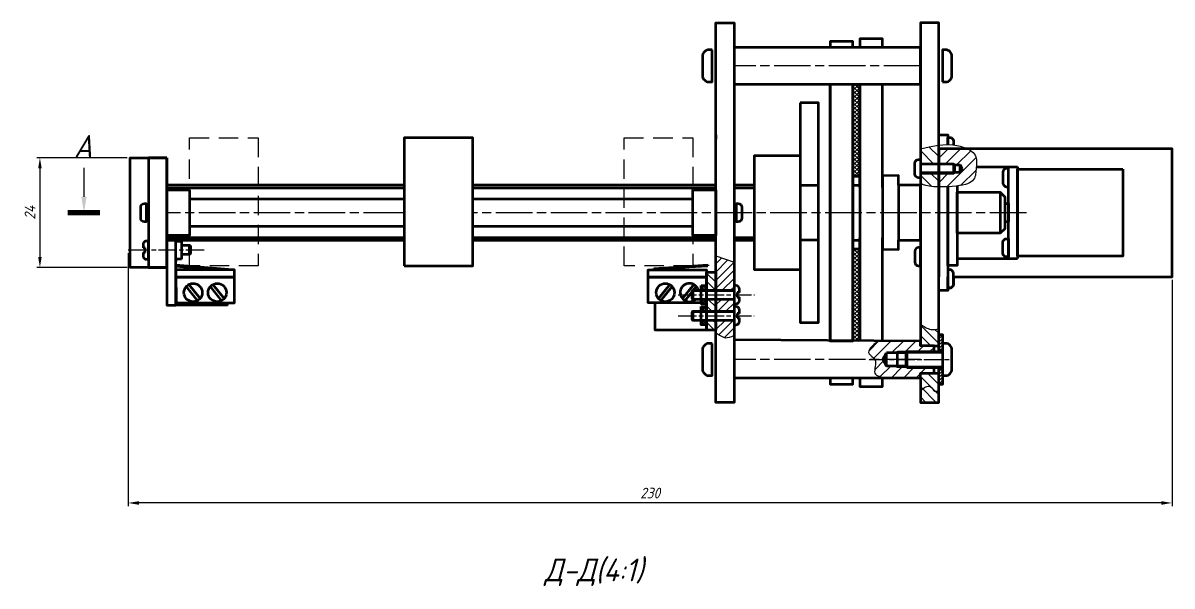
# Model space of a CAD drawing. Header units: millimetres. Extents: x -1657 to 2092, y -1414 to 1302.
# Drawn here: x 765.2 to 1141.9, y 1090.6 to 1275.3 of the extents above; entities that cross this region are included whole.
import ezdxf

# ---------------------------------------------------------------- set-up
doc = ezdxf.new("R2010")
doc.units = ezdxf.units.MM
for name, pattern in [('AM_ISO08W050', [18, 12, -1.5, 3, -1.5]), ('AM_ISO08W050x2', [9, 6, -0.75, 1.5, -0.75]), ('HIDDEN', [9.525, 6.35, -3.175])]:
    doc.linetypes.add(name, pattern=pattern)
for name, color, linetype, lineweight in [('AM_0', 7, 'Continuous', 35), ('AM_4', 3, 'Continuous', 15), ('AM_5', 3, 'Continuous', 15), ('AM_7', 4, 'AM_ISO08W050', 15), ('AM_8', 1, 'Continuous', 15), ('окружности', 100, 'HIDDEN', 15), ('основные', 7, 'Continuous', 35), ('оч жирные', 7, 'Continuous', 70), ('тонкие', 2, 'Continuous', 15)]:
    doc.layers.add(name, color=color, linetype=linetype, lineweight=lineweight)
doc.styles.get("Standard").update_dxf_attribs({"font": 'geniso.shx', "oblique": 15})
doc.dimstyles.new('AM_GOST$0', dxfattribs={"dimtxt": 3.5, "dimasz": 3.5, "dimexe": 1, "dimexo": 1, "dimgap": 1.5, "dimtad": 1, "dimtoh": 1, "dimtxsty": 'Standard', "dimcen": 0, "dimclrd": 256, "dimclre": 256, "dimclrt": 2, "dimadec": 0, "dimazin": 2, "dimtp": 0.1, "dimtm": 0.1, "dimtfac": 0.71, "dimtmove": 0, "dimatfit": 3, "dimfxl": 1, "dimtolj": 1, "dimlwd": -1, "dimlwe": -1, "dimarcsym": 1})
pattern_1 = [(45, (712.0527, 429.0706), (-2.020558, 2.020558), [])]
pattern_2 = [(135, (712.0527, 429.0706), (-1.683798, -1.683798), [])]
pattern_3 = [(45, (609.449, 533.203), (-1.3470384, 1.3470384), [])]
pattern_4 = [(45, (609.44903, 533.203), (-0.31819805, 0.31819805), [])]
pattern_5 = [(45, (712.0527, 429.0706), (-0.5303301, 0.5303301), [])]

# ---------------------------------------------------------------- blocks, each defined once
blk = doc.blocks.new('*D81')
at = {"layer": 'AM_5', "linetype": 'ByBlock', "transparency": 16777216}
for p, q in [((799.67, 1199.77), (799.67, 1116.82)), ((1141.91, 1191.07), (1141.91, 1116.82)), ((1138.41, 1117.82), (803.17, 1117.82))]:
    blk.add_line(p, q, dxfattribs=at)
at = {"layer": 'AM_5', "transparency": 16777216}
for points in [[(803.17, 1118.4), (803.17, 1117.23), (799.67, 1117.82)], [(1138.41, 1118.4), (1138.41, 1117.23), (1141.91, 1117.82)]]:
    blk.add_solid(points, dxfattribs=at)
at = {"layer": 'Defpoints', "color": 0, "transparency": 16777216}
for p in [(799.67, 1200.77), (1141.91, 1192.07), (799.67, 1117.82)]:
    blk.add_point(p, dxfattribs=at)
at = {"layer": 'AM_5', "color": 2, "transparency": 16777216, "insert": (970.79, 1121.07), "char_height": 3.5, "attachment_point": 5}
blk.add_mtext('\\A1;230', dxfattribs=at)
blk = doc.blocks.new('*D83')
at = {"layer": 'AM_5', "linetype": 'ByBlock', "transparency": 16777216}
for p, q in [((799.31, 1231.07), (769.71, 1231.07)), ((770.71, 1227.57), (770.71, 1198.56)), ((799.31, 1195.06), (769.71, 1195.06))]:
    blk.add_line(p, q, dxfattribs=at)
at = {"layer": 'AM_5', "transparency": 16777216}
for points in [[(770.13, 1227.57), (771.29, 1227.57), (770.71, 1231.07)], [(770.13, 1198.56), (771.29, 1198.56), (770.71, 1195.06)]]:
    blk.add_solid(points, dxfattribs=at)
at = {"layer": 'Defpoints', "color": 0, "transparency": 16777216}
for p in [(800.31, 1231.07), (770.71, 1195.06), (800.31, 1195.06)]:
    blk.add_point(p, dxfattribs=at)
at = {"layer": 'AM_5', "color": 2, "transparency": 16777216, "insert": (767.46, 1213.07), "char_height": 3.5, "attachment_point": 5, "rotation": 90}
blk.add_mtext('\\A1;24', dxfattribs=at)

msp = doc.modelspace()

# ---------------------------------------------------------------- hatches: boundary and pattern name
at = {"layer": 'AM_8'}
h = msp.add_hatch(dxfattribs=at)
h.set_pattern_fill('_U', color=256, scale=0.915, angle=45, style=0, double=1, pattern_type=0)
h.set_pattern_definition([(45, (615.449, 536.2614), (-0.6470027, 0.6470027), []), (135, (615.449, 536.2614), (-0.6470027, -0.6470027), [])])
h.paths.add_polyline_path([(1037.283, 1255.237), (1037.283, 1225.066), (1039.527, 1225.066), (1039.527, 1201.066), (1037.283, 1201.066), (1037.283, 1170.894), (1039.533, 1170.894), (1039.533, 1255.237)])
h = msp.add_hatch(dxfattribs=at)
h.set_pattern_fill('ANSI31', color=256, scale=0.9, angle=90, style=0)
h.set_pattern_definition([(135, (712.0527, 429.0706), (-2.020558, -2.020558), [])])
h.paths.add_polyline_path([(1065.408, 1235.19), (1064.67, 1235.109), (1062.23, 1234.683), (1059.408, 1234.035), (1059.408, 1229.035), (1065.408, 1229.035)])
h.paths.add_polyline_path([(1065.408, 1226.035), (1059.408, 1226.035), (1059.408, 1222.78), (1060.131, 1222.313), (1061.145, 1221.966), (1062.386, 1221.725), (1063.792, 1221.578), (1065.299, 1221.511), (1065.408, 1221.511)])
h = msp.add_hatch(dxfattribs=at)
h.set_pattern_fill('ANSI31', color=256, scale=0.9, style=0)
h.set_pattern_definition(pattern_1)
h.paths.add_polyline_path([(1077.719, 1230.962), (1077.57, 1231.439), (1077.353, 1231.899), (1077.061, 1232.341), (1076.689, 1232.765), (1076.233, 1233.171), (1075.686, 1233.557), (1075.045, 1233.925), (1074.744, 1234.066), (1065.408, 1234.066), (1065.408, 1229.035), (1070.318, 1229.035), (1070.658, 1228.711), (1072.458, 1228.711), (1073.137, 1227.536), (1072.458, 1226.36), (1070.658, 1226.36), (1070.318, 1226.035), (1065.408, 1226.035), (1065.408, 1221.511), (1066.845, 1221.51), (1068.367, 1221.564), (1069.8, 1221.659), (1071.095, 1221.783), (1072.245, 1221.937), (1073.259, 1222.121), (1074.143, 1222.336), (1074.903, 1222.583), (1075.547, 1222.865), (1076.082, 1223.182), (1076.514, 1223.535), (1076.851, 1223.924), (1077.106, 1224.347), (1077.292, 1224.799), (1077.423, 1225.275), (1077.513, 1225.771), (1077.574, 1226.282), (1077.62, 1226.805), (1077.665, 1227.334), (1077.718, 1227.865), (1077.773, 1228.397), (1077.819, 1228.925), (1077.848, 1229.448), (1077.847, 1229.964), (1077.807, 1230.469)])
h = msp.add_hatch(dxfattribs=at)
h.set_pattern_fill('ANSI31', color=256, scale=0.6, style=0)
h.set_pattern_definition(pattern_3)
h.paths.add_polyline_path([(998.314, 1196.838), (997.176, 1197.233), (995.705, 1197.542), (994.429, 1198.079), (993.176, 1198.474), (992.314, 1198.674), (992.314, 1187.62), (998.314, 1187.62)])
h.paths.add_polyline_path([(997.343, 1172.261), (998.314, 1172.797), (998.314, 1175.133), (998.314, 1177.733), (992.314, 1177.733), (992.314, 1176.287), (992.314, 1174.541), (992.314, 1173.902), (992.64, 1173.345), (995.443, 1171.966)])
h = msp.add_hatch(dxfattribs=at)
h.set_pattern_fill('ANSI31', color=256, scale=0.6, angle=90, style=0)
h.set_pattern_definition([(135, (609.449, 533.203), (-1.3470384, -1.3470384), [])])
h.paths.add_polyline_path([(992.314, 1193.575), (989.314, 1193.575), (989.314, 1187.62), (992.314, 1187.62)])
h.paths.add_polyline_path([(992.314, 1184.62), (989.314, 1184.62), (989.314, 1180.733), (992.314, 1180.733)])
h.paths.add_polyline_path([(989.314, 1174.541), (992.314, 1174.541), (992.314, 1177.733), (989.314, 1177.733), (989.314, 1176.287)])
h = msp.add_hatch(dxfattribs=at)
h.set_pattern_fill('_U', color=256, scale=0.45, angle=45, style=0, pattern_type=0)
h.set_pattern_definition(pattern_4)
h.paths.add_polyline_path([(987.514, 1187.62), (989.314, 1187.62), (989.314, 1189.12), (987.514, 1189.12)])
h = msp.add_hatch(dxfattribs=at)
h.set_pattern_fill('_U', color=256, scale=0.45, angle=45, style=0, pattern_type=0)
h.set_pattern_definition(pattern_4)
h.paths.add_polyline_path([(989.314, 1183.519), (989.314, 1184.62), (987.514, 1184.62), (987.514, 1183.12), (989.314, 1183.12)])
h = msp.add_hatch(dxfattribs=at)
h.set_pattern_fill('ANSI31', color=256, scale=0.6, style=0)
h.set_pattern_definition(pattern_3)
h.paths.add_polyline_path([(998.314, 1182.287), (998.314, 1184.62), (992.314, 1184.62), (992.314, 1180.733), (998.314, 1180.733)])
h = msp.add_hatch(dxfattribs=at)
h.set_pattern_fill('_U', color=256, scale=0.45, angle=45, style=0, pattern_type=0)
h.set_pattern_definition(pattern_4)
h.paths.add_polyline_path([(987.514, 1182.287), (987.514, 1180.733), (989.314, 1180.733), (989.314, 1182.287)])
h = msp.add_hatch(dxfattribs=at)
h.set_pattern_fill('_U', color=256, scale=0.45, angle=45, style=0, pattern_type=0)
h.set_pattern_definition(pattern_4)
h.paths.add_polyline_path([(987.514, 1176.287), (989.314, 1176.287), (989.314, 1177.733), (987.514, 1177.733)])
h = msp.add_hatch(dxfattribs=at)
h.set_pattern_fill('ANSI31', color=256, scale=0.75, angle=90, style=0)
h.set_pattern_definition(pattern_2)
edge = h.paths.add_edge_path()
edge.add_spline(control_points=[(1065.408, 1174.967), (1064.529, 1174.815), (1062.35, 1174.441), (1060.507, 1175.736), (1059.408, 1176.509)], knot_values=[0, 0, 0, 0, 1.7258996, 4.2776179, 4.2776179, 4.2776179, 4.2776179], degree=3, periodic=0)
edge.add_line((1059.408, 1176.509), (1059.408, 1169.394))
edge.add_line((1059.408, 1169.394), (1063.908, 1169.394))
edge.add_line((1063.908, 1169.394), (1065.408, 1169.394))
edge.add_line((1065.408, 1169.394), (1065.408, 1174.967))
edge = h.paths.add_edge_path()
edge.add_line((1059.408, 1150.816), (1065.408, 1150.816))
edge.add_line((1065.408, 1150.816), (1065.408, 1154.555))
edge.add_spline(control_points=[(1065.408, 1154.555), (1064.941, 1154.473), (1063.742, 1154.262), (1062.504, 1157.143), (1060.606, 1155.612), (1059.408, 1154.646)], knot_values=[0, 0, 0, 0, 0.8745598, 2.2433555, 4.5836616, 4.5836616, 4.5836616, 4.5836616], degree=3, periodic=0)
edge.add_line((1059.408, 1154.646), (1059.408, 1150.816))
edge = h.paths.add_edge_path()
edge.add_spline(control_points=[(1059.408, 1154.646), (1060.606, 1155.612), (1062.504, 1157.143), (1063.742, 1154.262), (1064.941, 1154.473), (1065.408, 1154.555)], knot_values=[0, 0, 0, 0, 2.3403061, 3.7091018, 4.5836616, 4.5836616, 4.5836616, 4.5836616], degree=3, periodic=0)
edge.add_line((1065.408, 1154.555), (1065.408, 1160.394))
edge.add_line((1065.408, 1160.394), (1063.908, 1160.394))
edge.add_line((1063.908, 1160.394), (1059.408, 1160.394))
edge.add_line((1059.408, 1160.394), (1059.408, 1158.894))
edge.add_line((1059.408, 1158.894), (1059.408, 1154.646))
h = msp.add_hatch(dxfattribs=at)
h.set_pattern_fill('_U', color=256, scale=0.75, angle=45, style=0, pattern_type=0)
h.set_pattern_definition(pattern_5)
h.paths.add_polyline_path([(1065.408, 1173.144), (1065.408, 1168.065), (1066.608, 1168.065), (1066.608, 1173.144)])
h = msp.add_hatch(dxfattribs=at)
h.set_pattern_fill('ANSI31', color=256, scale=0.9, style=0)
h.set_pattern_definition(pattern_1)
edge = h.paths.add_edge_path()
edge.add_line((1063.908, 1169.394), (1059.408, 1169.394))
edge.add_line((1059.408, 1169.394), (1059.408, 1170.894))
edge.add_line((1059.408, 1170.894), (1045.549, 1170.992))
edge.add_spline(control_points=[(1045.549, 1170.992), (1043.681, 1169.43), (1040.872, 1167.081), (1044.064, 1165.644), (1044.489, 1164.894)], knot_values=[0, 0, 0, 0, 3.4667411, 5.2138903, 5.2138903, 5.2138903, 5.2138903], degree=3, periodic=0)
edge.add_line((1044.489, 1164.894), (1047.074, 1164.894))
edge.add_line((1047.074, 1164.894), (1048.308, 1167.032))
edge.add_line((1048.308, 1167.032), (1051.008, 1167.032))
edge.add_line((1051.008, 1167.032), (1051.908, 1167.519))
edge.add_line((1051.908, 1167.519), (1063.908, 1167.519))
edge.add_line((1063.908, 1167.519), (1063.908, 1169.394))
edge = h.paths.add_edge_path()
edge.add_line((1063.908, 1162.269), (1054.968, 1162.269))
edge.add_line((1054.968, 1162.269), (1051.908, 1162.269))
edge.add_line((1051.908, 1162.269), (1051.008, 1162.756))
edge.add_line((1051.008, 1162.756), (1048.308, 1162.756))
edge.add_line((1048.308, 1162.756), (1047.074, 1164.894))
edge.add_line((1047.074, 1164.894), (1044.489, 1164.894))
edge.add_spline(control_points=[(1044.489, 1164.894), (1045.213, 1163.616), (1043.019, 1159.676), (1046.572, 1159.147), (1048.269, 1158.894)], knot_values=[5.2138903, 5.2138903, 5.2138903, 5.2138903, 8.1895192, 10.9098806, 10.9098806, 10.9098806, 10.9098806], degree=3, periodic=0)
edge.add_line((1048.269, 1158.894), (1059.408, 1158.894))
edge.add_line((1059.408, 1158.894), (1059.408, 1160.394))
edge.add_line((1059.408, 1160.394), (1063.908, 1160.394))
edge.add_line((1063.908, 1160.394), (1063.908, 1162.269))
h = msp.add_hatch(dxfattribs=at)
h.set_pattern_fill('ANSI31', color=256, scale=0.75, angle=90, style=0)
h.set_pattern_definition(pattern_2)
edge = h.paths.add_edge_path()
edge.add_line((1059.408, 1160.394), (1059.408, 1158.894))
edge.add_line((1059.408, 1158.894), (1059.408, 1154.646))
edge.add_spline(control_points=[(1059.408, 1154.646), (1060.606, 1155.612), (1062.504, 1157.143), (1063.742, 1154.262), (1064.941, 1154.473), (1065.408, 1154.555)], knot_values=[0, 0, 0, 0, 3.5104591, 5.5636526, 6.8754924, 6.8754924, 6.8754924, 6.8754924], degree=3, periodic=0)
edge.add_line((1065.408, 1154.555), (1065.408, 1160.394))
edge.add_line((1065.408, 1160.394), (1063.908, 1160.394))
edge.add_line((1063.908, 1160.394), (1059.408, 1160.394))
h = msp.add_hatch(dxfattribs=at)
h.set_pattern_fill('_U', color=256, scale=0.75, angle=45, style=0, pattern_type=0)
h.set_pattern_definition(pattern_5)
h.paths.add_polyline_path([(1066.608, 1156.644), (1066.608, 1161.722), (1065.408, 1161.722), (1065.408, 1156.644)])

# ---------------------------------------------------------------- linework, layer by layer
at = {"layer": 'AM_0'}
for p, q in [((1070.658, 1228.711), (1072.458, 1228.711)), ((1073.137, 1227.536), (1072.458, 1228.711)), ((1072.458, 1226.36), (1072.458, 1228.711)), ((1070.658, 1226.36), (1072.458, 1226.36)), ((1073.137, 1227.536), (1072.458, 1226.36)), ((1047.074, 1164.894), (1048.308, 1167.032)), ((1047.074, 1164.894), (1048.308, 1162.756)), ((1054.608, 1167.032), (1048.308, 1167.032)), ((1048.308, 1162.756), (1048.308, 1167.032)), ((1051.908, 1162.269), (1051.908, 1167.519)), ((1054.608, 1162.756), (1048.308, 1162.756))]:
    msp.add_line(p, q, dxfattribs=at)
at = {"layer": 'AM_4'}
for p, q in [((1070.658, 1228.711), (1059.408, 1228.711)), ((1070.658, 1226.36), (1059.408, 1226.36)), ((984.533, 1187.295), (998.314, 1187.295)), ((984.533, 1184.944), (998.314, 1184.944)), ((984.533, 1180.408), (998.314, 1180.408)), ((984.533, 1178.057), (998.314, 1178.057)), ((1051.908, 1167.519), (1051.008, 1167.032)), ((1065.332, 1167.519), (1051.908, 1167.519)), ((1054.608, 1167.032), (1066.608, 1167.032)), ((1051.908, 1162.269), (1051.008, 1162.756)), ((1065.332, 1162.269), (1051.908, 1162.269)), ((1054.608, 1162.756), (1066.608, 1162.756))]:
    msp.add_line(p, q, dxfattribs=at)
for points in [[(1059.408, 1234.035), (1062.23, 1234.683), (1064.67, 1235.109), (1066.766, 1235.34), (1068.558, 1235.406), (1070.084, 1235.337), (1071.383, 1235.16), (1072.494, 1234.905), (1073.457, 1234.601), (1074.303, 1234.273), (1075.045, 1233.925), (1075.686, 1233.557), (1076.233, 1233.171), (1076.689, 1232.765), (1077.061, 1232.341), (1077.353, 1231.899), (1077.57, 1231.439), (1077.719, 1230.962), (1077.807, 1230.469), (1077.847, 1229.964), (1077.848, 1229.448), (1077.819, 1228.925), (1077.773, 1228.397), (1077.718, 1227.865), (1077.665, 1227.334), (1077.62, 1226.805), (1077.574, 1226.282), (1077.513, 1225.771), (1077.423, 1225.275), (1077.292, 1224.799), (1077.106, 1224.347), (1076.851, 1223.924), (1076.514, 1223.535), (1076.082, 1223.182), (1075.547, 1222.865), (1074.903, 1222.583), (1074.143, 1222.336), (1073.259, 1222.121), (1072.245, 1221.937), (1071.095, 1221.783), (1069.8, 1221.659), (1068.367, 1221.564), (1066.845, 1221.51), (1065.299, 1221.511), (1063.792, 1221.578), (1062.386, 1221.725), (1061.145, 1221.966), (1060.131, 1222.313), (1059.408, 1222.78)], [(992.314, 1198.922), (998.314, 1196.838)], [(998.314, 1172.797), (997.418, 1172.383), (996.704, 1172.097), (996.102, 1171.947), (995.542, 1171.941), (994.954, 1172.089), (994.267, 1172.399), (993.41, 1172.881), (992.314, 1173.542)]]:
    msp.add_lwpolyline(points, dxfattribs=at)
at = {"layer": 'AM_5'}
msp.add_line((785.16, 1227.794), (785.16, 1218.316), dxfattribs=at)
at = {"layer": 'AM_5', "linetype": 'Continuous'}
msp.add_trace([(784.285, 1218.316), (786.035, 1218.316), (785.16, 1213.066)], dxfattribs=at)
at = {"layer": 'AM_7'}
for p, q in [((1059.408, 1261.237), (998.314, 1261.237)), ((888.814, 1213.066), (812.314, 1213.066)), ((890.109, 1213.066), (888.814, 1213.066)), ((1094.197, 1213.066), (912.609, 1213.066)), ((1059.408, 1164.894), (998.314, 1164.894))]:
    msp.add_line(p, q, dxfattribs=at)
at = {"layer": 'AM_7', "linetype": 'AM_ISO08W050x2'}
for p, q in [((824.596, 1200.773), (799.668, 1200.773)), ((980.033, 1186.12), (1004.961, 1186.12)), ((980.033, 1179.233), (1004.851, 1179.233)), ((1042.574, 1164.894), (1069.908, 1164.894))]:
    msp.add_line(p, q, dxfattribs=at)
at = {"layer": 'окружности'}
for points in [[(819.814, 1237.643), (842.314, 1237.643), (842.314, 1195.643), (819.814, 1195.643)], [(962.314, 1237.643), (984.814, 1237.643), (984.814, 1195.643), (962.314, 1195.643)]]:
    msp.add_lwpolyline(points, close=True, dxfattribs=at)
at = {"layer": 'основные'}
for p, q in [((992.314, 1238.655), (992.314, 1237.155)), ((992.314, 1232.655), (992.314, 1234.155)), ((1070.318, 1229.035), (1059.408, 1229.035)), ((1070.318, 1226.035), (1070.318, 1229.035)), ((1070.658, 1228.711), (1070.318, 1229.035)), ((1070.658, 1226.36), (1070.658, 1228.711)), ((1067.318, 1226.035), (1059.408, 1226.035)), ((1059.408, 1226.035), (1070.318, 1226.035)), ((1070.318, 1226.035), (1070.658, 1226.36)), ((1077.738, 1228.066), (1088.288, 1228.066)), ((1088.288, 1197.983), (1088.288, 1228.066)), ((1088.288, 1228.066), (1091.288, 1228.066)), ((1091.288, 1228.066), (1091.288, 1197.983)), ((812.314, 1221.234), (890.109, 1221.234)), ((912.609, 1221.234), (992.314, 1221.234)), ((998.314, 1221.234), (1004.958, 1221.234)), ((1019.958, 1222.066), (1025.958, 1222.066)), ((1037.283, 1222.066), (1039.527, 1222.066)), ((1039.533, 1221.316), (1039.533, 1204.816)), ((1047.033, 1221.316), (1047.033, 1204.816)), ((1052.267, 1222.066), (1052.267, 1204.066)), ((1068.408, 1197.983), (1068.408, 1221.567)), ((1085.566, 1219.816), (1085.566, 1206.316)), ((1059.408, 1213.066), (1059.408, 1209.316)), ((812.314, 1204.897), (890.109, 1204.897)), ((912.609, 1204.897), (992.314, 1204.897)), ((998.314, 1204.897), (1004.958, 1204.897)), ((1025.958, 1204.066), (1019.958, 1204.066)), ((1037.283, 1204.066), (1039.527, 1204.066)), ((805.264, 1201.523), (804.514, 1201.523)), ((804.514, 1200.023), (805.264, 1200.023)), ((805.264, 1200.023), (805.264, 1201.523)), ((1059.408, 1198.596), (1059.408, 1200.096)), ((815.314, 1197.416), (815.314, 1197.01)), ((832.534, 1194.372), (815.314, 1195.818)), ((830.535, 1194.355), (829.635, 1194.355)), ((832.638, 1194.363), (832.534, 1194.372)), ((832.638, 1194.363), (832.638, 1194.363)), ((971.991, 1194.736), (972.095, 1194.745)), ((971.991, 1194.328), (971.991, 1194.736)), ((972.095, 1194.745), (989.67, 1195.934)), ((974.094, 1194.355), (974.994, 1194.355)), ((989.67, 1195.934), (989.704, 1195.63)), ((1071.408, 1197.983), (1088.288, 1197.983)), ((1088.288, 1197.983), (1091.288, 1197.983)), ((1068.408, 1187.566), (1068.408, 1192.066)), ((819.814, 1187.477), (818.727, 1188.847)), ((819.529, 1189.486), (823.212, 1184.862)), ((822.4, 1184.218), (819.814, 1187.477)), ((830.288, 1184.218), (826.616, 1188.847)), ((827.418, 1189.486), (831.101, 1184.862)), ((977.211, 1189.486), (973.528, 1184.862)), ((974.341, 1184.218), (978.013, 1188.847)), ((985.1, 1189.486), (981.416, 1184.862)), ((982.229, 1184.218), (984.533, 1187.122)), ((984.814, 1187.477), (985.902, 1188.847)), ((1000.114, 1186.87), (999.364, 1186.87)), ((999.364, 1186.87), (999.364, 1185.37)), ((1068.408, 1187.566), (1065.408, 1187.566)), ((999.364, 1185.37), (1000.114, 1185.37)), ((1000.114, 1180.037), (999.364, 1180.037)), ((999.364, 1180.037), (999.364, 1178.537)), ((999.364, 1178.537), (1000.114, 1178.537)), ((1063.908, 1169.394), (1065.408, 1169.394)), ((1065.408, 1168.065), (1066.608, 1168.065)), ((1054.968, 1167.519), (1054.608, 1167.032)), ((1054.608, 1167.032), (1054.608, 1162.756)), ((1054.968, 1167.519), (1066.608, 1167.519)), ((1054.968, 1167.519), (1054.968, 1162.269)), ((1054.968, 1162.269), (1054.608, 1162.756)), ((1054.968, 1162.269), (1066.608, 1162.269)), ((1063.908, 1160.394), (1065.408, 1160.394)), ((1065.408, 1161.722), (1066.608, 1161.722))]:
    msp.add_line(p, q, dxfattribs=at)
for points in [[(992.314, 1234.155), (992.314, 1275.316), (998.314, 1275.316), (998.314, 1167.032)], [(1065.408, 1167.519), (1065.408, 1275.316), (1059.408, 1275.316), (1059.408, 1169.394)], [(1047.033, 1267.237), (1047.033, 1270.066), (1039.533, 1270.066), (1039.533, 1267.237)], [(1037.283, 1267.237), (1037.283, 1269.288), (1029.783, 1269.288), (1029.783, 1267.237)], [(1029.783, 1255.237), (1029.783, 1170.894)], [(1037.283, 1255.237), (1037.283, 1216.816)], [(1037.283, 1216.816), (1037.283, 1255.237)], [(1039.533, 1255.237), (1039.533, 1221.316)], [(1039.533, 1221.316), (1039.533, 1255.237)], [(1047.033, 1221.316), (1047.033, 1255.237)], [(1068.408, 1221.567), (1068.408, 1187.566), (1065.408, 1187.566), (1065.408, 1238.566), (1068.408, 1238.566), (1068.408, 1235.401)], [(998.314, 1162.756), (998.314, 1150.816), (992.314, 1150.816), (992.314, 1234.155)], [(1091.288, 1192.066), (1141.908, 1192.066), (1141.908, 1234.066), (1065.408, 1234.066)], [(1065.408, 1234.066), (1065.408, 1192.066)], [(1052.267, 1222.066), (1052.267, 1225.222), (1047.033, 1225.189), (1047.033, 1221.316)], [(890.109, 1222.066), (812.314, 1222.066), (812.314, 1204.066), (890.109, 1204.066)], [(917.314, 1222.066), (912.609, 1222.066)], [(992.314, 1222.066), (917.314, 1222.066)], [(1004.958, 1222.066), (998.314, 1222.066)], [(1052.267, 1204.066), (1059.408, 1204.066), (1059.408, 1222.066), (1052.267, 1222.066)], [(1071.408, 1221.825), (1071.408, 1195.774), (1068.408, 1195.774), (1068.408, 1221.567)], [(812.314, 1208.566), (812.314, 1217.566)], [(819.814, 1217.566), (890.109, 1217.566)], [(912.609, 1217.566), (984.814, 1217.566)], [(992.314, 1217.566), (992.314, 1208.566)], [(1087.066, 1216.024), (1088.288, 1216.024), (1088.288, 1210.024), (1087.066, 1210.024)], [(890.109, 1208.566), (819.814, 1208.566)], [(984.814, 1208.566), (912.609, 1208.566)], [(1037.283, 1209.316), (1037.283, 1170.894)], [(1037.283, 1170.894), (1037.283, 1209.316)], [(817.114, 1202.354), (819.814, 1202.354), (820.096, 1202.029), (820.096, 1199.679), (819.814, 1199.354), (819.814, 1202.354), (819.814, 1199.354), (817.114, 1199.354)], [(912.609, 1204.066), (917.314, 1204.066)], [(917.314, 1204.066), (992.314, 1204.066)], [(998.314, 1204.066), (1004.958, 1204.066)], [(1039.533, 1204.816), (1039.533, 1170.894)], [(1039.533, 1170.894), (1039.533, 1204.816)], [(1047.033, 1170.894), (1047.033, 1204.816)], [(1047.033, 1204.816), (1047.033, 1201.066), (1052.267, 1201.023), (1052.267, 1204.066)], [(830.085, 1194.355), (830.085, 1194.355), (821.62, 1194.809), (815.274, 1195.417)], [(817.114, 1183.519), (834.514, 1183.519), (834.514, 1194.355), (815.314, 1194.355), (815.314, 1183.519)], [(815.314, 1194.355), (815.393, 1182.779), (832.175, 1182.779), (832.175, 1183.519)], [(987.514, 1183.519), (970.114, 1183.519), (970.114, 1194.355), (989.314, 1194.355), (989.314, 1183.519)], [(972.217, 1194.355), (972.217, 1194.355), (983.633, 1195.281), (989.704, 1195.63)], [(989.314, 1194.355), (989.236, 1174.541), (972.454, 1174.541), (972.454, 1183.519)], [(815.314, 1183.519), (834.514, 1183.519), (834.514, 1191.918), (815.314, 1191.918), (815.314, 1183.519)], [(987.514, 1183.519), (970.114, 1183.519), (970.114, 1191.918), (989.314, 1191.918), (989.314, 1183.519)], [(1070.208, 1192.066), (1091.288, 1192.066)], [(1070.208, 1192.066), (1070.208, 1190.602)], [(998.314, 1184.62), (984.814, 1184.62), (984.533, 1184.944), (984.533, 1187.295), (984.814, 1187.62), (984.814, 1184.62), (984.814, 1187.62), (998.314, 1187.62)], [(998.314, 1177.733), (984.814, 1177.733), (984.533, 1178.057), (984.533, 1180.408), (984.814, 1180.733), (984.814, 1177.733), (984.814, 1180.733), (998.314, 1180.733)], [(1065.408, 1167.519), (1065.408, 1173.144), (1066.608, 1173.144), (1066.608, 1156.644), (1065.408, 1156.644), (1065.408, 1162.269)], [(1059.408, 1169.394), (1059.408, 1170.894), (998.314, 1171.325), (998.314, 1162.756)], [(1063.908, 1167.519), (1063.908, 1169.394), (1059.408, 1169.394), (1059.408, 1169.394)], [(998.314, 1162.756), (998.314, 1158.894), (1059.408, 1158.894), (1059.408, 1160.394)], [(1059.408, 1160.394), (1059.408, 1160.394), (1063.908, 1160.394), (1063.908, 1162.269)], [(1059.408, 1158.894), (1059.408, 1150.816), (1065.408, 1150.816), (1065.408, 1162.269)], [(1029.783, 1158.894), (1029.783, 1156.787), (1037.283, 1156.787), (1037.283, 1158.894)], [(1039.533, 1158.894), (1039.533, 1156.066), (1047.033, 1156.066), (1047.033, 1158.894)]]:
    msp.add_lwpolyline(points, dxfattribs=at)
for points in [[(991.114, 1266.487), (990.064, 1266.487, 0.4142136), (987.964, 1264.387), (987.964, 1258.087, 0.4142136), (990.064, 1255.987), (991.114, 1255.987)], [(1066.608, 1255.987), (1067.658, 1255.987, 0.4142136), (1069.758, 1258.087), (1069.758, 1264.387, 0.4142136), (1067.658, 1266.487), (1066.608, 1266.487)], [(991.114, 1170.144), (990.064, 1170.144, 0.4142136), (987.964, 1168.044), (987.964, 1161.744, 0.4142136), (990.064, 1159.644), (991.114, 1159.644)], [(1066.608, 1159.644), (1067.658, 1159.644, 0.4142136), (1069.758, 1161.744), (1069.758, 1168.044, 0.4142136), (1067.658, 1170.144), (1066.608, 1170.144)]]:
    msp.add_lwpolyline(points, format="xyb", close=True, dxfattribs=at)
for points in [[(1059.388, 1267.237), (998.314, 1267.237), (998.314, 1255.237), (1059.388, 1255.237)], [(1029.783, 1255.237), (1037.283, 1255.237), (1037.283, 1170.894), (1029.783, 1170.894)], [(1019.958, 1249.066), (1019.958, 1177.066), (1025.958, 1177.066), (1025.958, 1249.066)], [(890.109, 1195.643), (912.638, 1195.643), (912.638, 1237.643), (890.109, 1237.643)], [(812.314, 1231.07), (812.314, 1195.061), (800.314, 1195.061), (800.314, 1231.07)], [(812.314, 1231.07), (806.314, 1231.07), (806.314, 1195.061), (812.314, 1195.061)], [(1019.958, 1231.816), (1019.958, 1194.316), (1004.958, 1194.316), (1004.958, 1231.816)], [(1039.527, 1225.066), (1039.527, 1201.066), (1037.283, 1201.066), (1037.283, 1225.066)], [(1125.788, 1227.316), (1125.788, 1198.816), (1091.288, 1198.816), (1091.288, 1227.316)], [(819.814, 1220.566), (819.814, 1205.566), (812.314, 1205.566), (812.314, 1220.566)], [(992.314, 1220.566), (992.314, 1205.566), (984.814, 1205.566), (984.814, 1220.566)], [(1071.408, 1219.816), (1085.566, 1219.816), (1087.066, 1218.316), (1087.066, 1207.816), (1085.566, 1206.316), (1071.408, 1206.316)], [(815.314, 1204.066), (812.314, 1204.066), (812.314, 1182.708), (815.314, 1182.708)], [(817.114, 1197.773), (815.314, 1197.773), (815.314, 1203.773), (817.114, 1203.773)], [(834.514, 1194.355), (815.314, 1194.355), (815.314, 1191.918), (834.514, 1191.918)], [(970.114, 1194.355), (989.314, 1194.355), (989.314, 1191.918), (970.114, 1191.918)], [(989.314, 1193.575), (992.314, 1193.575), (992.314, 1174.541), (989.314, 1174.541)], [(987.514, 1189.12), (989.314, 1189.12), (989.314, 1183.12), (987.514, 1183.12)], [(987.514, 1182.287), (989.314, 1182.287), (989.314, 1176.287), (987.514, 1176.287)]]:
    msp.add_lwpolyline(points, close=True, dxfattribs=at)
for points in [[(1068.408, 1235.401), (1068.408, 1237.779), (1069.008, 1237.779, -0.4142136), (1070.208, 1236.579), (1070.208, 1235.32)], [(1057.608, 1228.286), (1057.608, 1229.336, -0.4142136), (1058.808, 1230.536), (1059.408, 1230.536), (1059.408, 1224.536), (1058.808, 1224.536, -0.4142136), (1057.608, 1225.736), (1057.608, 1228.286)], [(1086.488, 1223.848), (1086.488, 1222.798, 0.4142136), (1087.688, 1221.598), (1088.288, 1221.598), (1088.288, 1227.598), (1087.688, 1227.598, 0.4142136), (1086.488, 1226.398), (1086.488, 1223.848)], [(803.764, 1213.816), (803.764, 1214.866, -0.4142136), (804.964, 1216.066), (805.564, 1216.066), (805.564, 1210.066), (804.964, 1210.066, -0.4142136), (803.764, 1211.266), (803.764, 1213.816)], [(1000.864, 1212.316), (1000.864, 1211.266, -0.4142136), (999.664, 1210.066), (999.064, 1210.066), (999.064, 1216.066), (999.664, 1216.066, -0.4142136), (1000.864, 1214.866), (1000.864, 1212.316)], [(804.514, 1200.023), (804.514, 1198.973, 0.4142136), (805.714, 1197.773), (806.314, 1197.773), (806.314, 1203.773), (805.714, 1203.773, 0.4142136), (804.514, 1202.573), (804.514, 1201.523)], [(1086.488, 1202.283), (1086.488, 1203.333, -0.4142136), (1087.688, 1204.533), (1088.288, 1204.533), (1088.288, 1198.533), (1087.688, 1198.533, -0.4142136), (1086.488, 1199.733), (1086.488, 1202.283)], [(1057.608, 1197.846), (1057.608, 1196.796, 0.4142136), (1058.808, 1195.596), (1059.408, 1195.596), (1059.408, 1201.596), (1058.808, 1201.596, 0.4142136), (1057.608, 1200.396), (1057.608, 1197.846)], [(1070.208, 1192.102), (1070.208, 1193.152, 0.4142136), (1069.008, 1194.352), (1068.408, 1194.352), (1068.408, 1188.352), (1069.008, 1188.352, 0.4142136), (1070.208, 1189.552), (1070.208, 1192.102)], [(1070.208, 1190.602), (1070.208, 1189.552, -0.4142136), (1069.008, 1188.352), (1068.408, 1188.352), (1068.408, 1192.066)], [(1000.114, 1186.87), (1000.114, 1187.92, 0.4142136), (998.914, 1189.12), (998.314, 1189.12), (998.314, 1183.12), (998.914, 1183.12, 0.4142136), (1000.114, 1184.32), (1000.114, 1185.37)], [(1000.114, 1180.037), (1000.114, 1181.087, 0.4142136), (998.914, 1182.287), (998.314, 1182.287), (998.314, 1176.287), (998.914, 1176.287, 0.4142136), (1000.114, 1177.487), (1000.114, 1178.537)]]:
    msp.add_lwpolyline(points, format="xyb", dxfattribs=at)
for centre in [(820.95, 1186.855), (828.859, 1186.855), (975.77, 1186.855)]:
    msp.add_circle(centre, 3, dxfattribs=at)
msp.add_arc((983.659, 1186.855), 3, 14.76173, 311.82371, dxfattribs=at)
at = {"layer": 'оч жирные'}
msp.add_line((790.41, 1213.066), (779.91, 1213.066), dxfattribs=at)
at = {"layer": 'тонкие'}
for points in [[(1059.408, 1176.509), (1062.826, 1174.785), (1065.408, 1174.967)], [(1045.549, 1170.992), (1042.599, 1166.709), (1044.489, 1164.894), (1044.489, 1160.43), (1048.269, 1158.894)], [(1059.408, 1154.646), (1062.644, 1156.007), (1064.096, 1154.555), (1065.408, 1154.555)]]:
    msp.add_spline(points, degree=3, dxfattribs=at)

# ---------------------------------------------------------------- texts
at = {"layer": 'основные', "char_height": 7.5, "attachment_point": 1}
for s, insert in [('А', (781.808, 1238.549)), ('Д-Д(4:1)', (936.158, 1099.604))]:
    msp.add_mtext(s, dxfattribs=dict(at, insert=insert))

# ---------------------------------------------------------------- dimensions: what is measured, and where the dimension line sits
at = {"layer": 'AM_5'}
dim = msp.add_linear_dim(base=(770.709, 1195.061), p1=(800.314, 1231.07), p2=(800.314, 1195.061), angle=90, text='24', dimstyle='AM_GOST$0', override={"dimpost": ''}, dxfattribs=at)
dim.commit()
dim.dimension.update_dxf_attribs({"geometry": '*D83', "text_midpoint": (767.459, 1213.066)})
dim = msp.add_linear_dim(base=(799.668, 1117.816), p1=(1141.908, 1192.066), p2=(799.668, 1200.773), text='230', dimstyle='AM_GOST$0', override={"dimpost": ''}, dxfattribs=at)
dim.commit()
dim.dimension.update_dxf_attribs({"geometry": '*D81', "text_midpoint": (970.788, 1121.066)})

doc.saveas('drawing.dxf')
